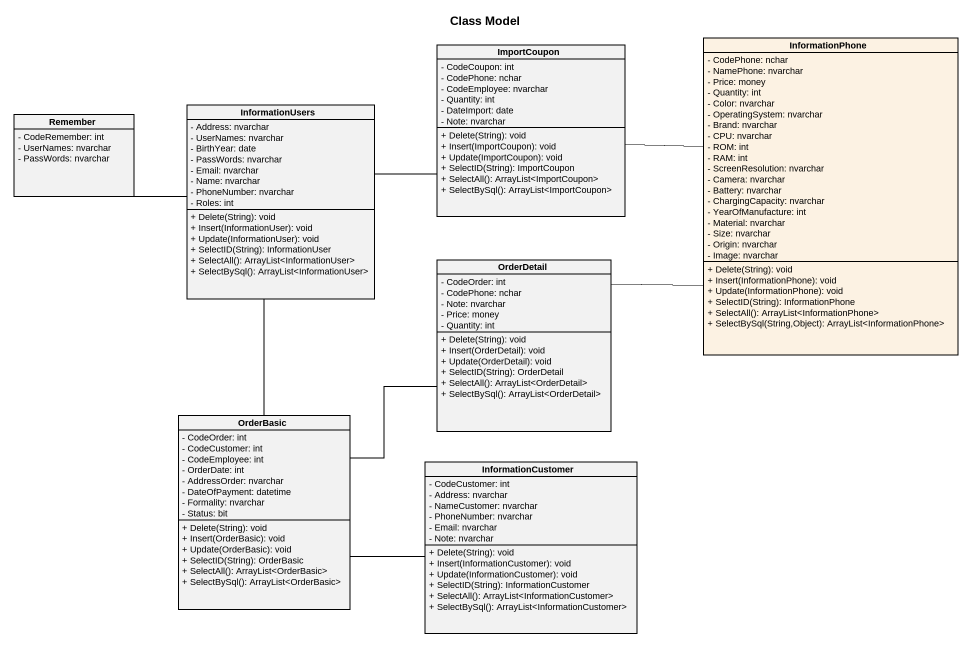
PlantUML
@startuml
title Class Model
hide circle
hide empty members
skinparam classAttributeIconSize 0
class ImportCoupon {
  - CodeCoupon: int
  - CodePhone: nchar
  - CodeEmployee: nvarchar
  - Quantity: int
  - DateImport: date
  - Note: nvarchar
  + Delete(String): void
  + Insert(ImportCoupon): void
  + Update(ImportCoupon): void
  + SelectID(String): ImportCoupon
  + SelectAll(): ArrayList<ImportCoupon>
  + SelectBySql(): ArrayList<ImportCoupon>
}
class InformationPhone #FCF2E3 {
  - CodePhone: nchar
  - NamePhone: nvarchar
  - Price: money
  - Quantity: int
  - Color: nvarchar
  - OperatingSystem: nvarchar
  - Brand: nvarchar
  - CPU: nvarchar
  - ROM: int
  - RAM: int
  - ScreenResolution: nvarchar
  - Camera: nvarchar
  - Battery: nvarchar
  - ChargingCapacity: nvarchar
  - YearOfManufacture: int
  - Material: nvarchar
  - Size: nvarchar
  - Origin: nvarchar
  - Image: nvarchar
  + Delete(String): void
  + Insert(InformationPhone): void
  + Update(InformationPhone): void
  + SelectID(String): InformationPhone
  + SelectAll(): ArrayList<InformationPhone>
  + SelectBySql(String,Object): ArrayList<InformationPhone>
}
class InformationUsers {
  - Address: nvarchar
  - UserNames: nvarchar
  - BirthYear: date
  - PassWords: nvarchar
  - Email: nvarchar
  - Name: nvarchar
  - PhoneNumber: nvarchar
  - Roles: int
  + Delete(String): void
  + Insert(InformationUser): void
  + Update(InformationUser): void
  + SelectID(String): InformationUser
  + SelectAll(): ArrayList<InformationUser>
  + SelectBySql(): ArrayList<InformationUser>
}
class Remember {
  - CodeRemember: int
  - UserNames: nvarchar
  - PassWords: nvarchar
}
class OrderDetail {
  - CodeOrder: int
  - CodePhone: nchar
  - Note: nvarchar
  - Price: money
  - Quantity: int
  + Delete(String): void
  + Insert(OrderDetail): void
  + Update(OrderDetail): void
  + SelectID(String): OrderDetail
  + SelectAll(): ArrayList<OrderDetail>
  + SelectBySql(): ArrayList<OrderDetail>
}
class OrderBasic {
  - CodeOrder: int
  - CodeCustomer: int
  - CodeEmployee: int
  - OrderDate: int
  - AddressOrder: nvarchar
  - DateOfPayment: datetime
  - Formality: nvarchar
  - Status: bit
  + Delete(String): void
  + Insert(OrderBasic): void
  + Update(OrderBasic): void
  + SelectID(String): OrderBasic
  + SelectAll(): ArrayList<OrderBasic>
  + SelectBySql(): ArrayList<OrderBasic>
}
class InformationCustomer {
  - CodeCustomer: int
  - Address: nvarchar
  - NameCustomer: nvarchar
  - PhoneNumber: nvarchar
  - Email: nvarchar
  - Note: nvarchar
  + Delete(String): void
  + Insert(InformationCustomer): void
  + Update(InformationCustomer): void
  + SelectID(String): InformationCustomer
  + SelectAll(): ArrayList<InformationCustomer>
  + SelectBySql(): ArrayList<InformationCustomer>
}
InformationPhone -left- ImportCoupon
InformationUsers -right- ImportCoupon
Remember -right- InformationUsers
OrderDetail -right- InformationPhone
OrderBasic -up- InformationUsers
OrderBasic -up- OrderDetail
OrderBasic -right- InformationCustomer
@enduml
